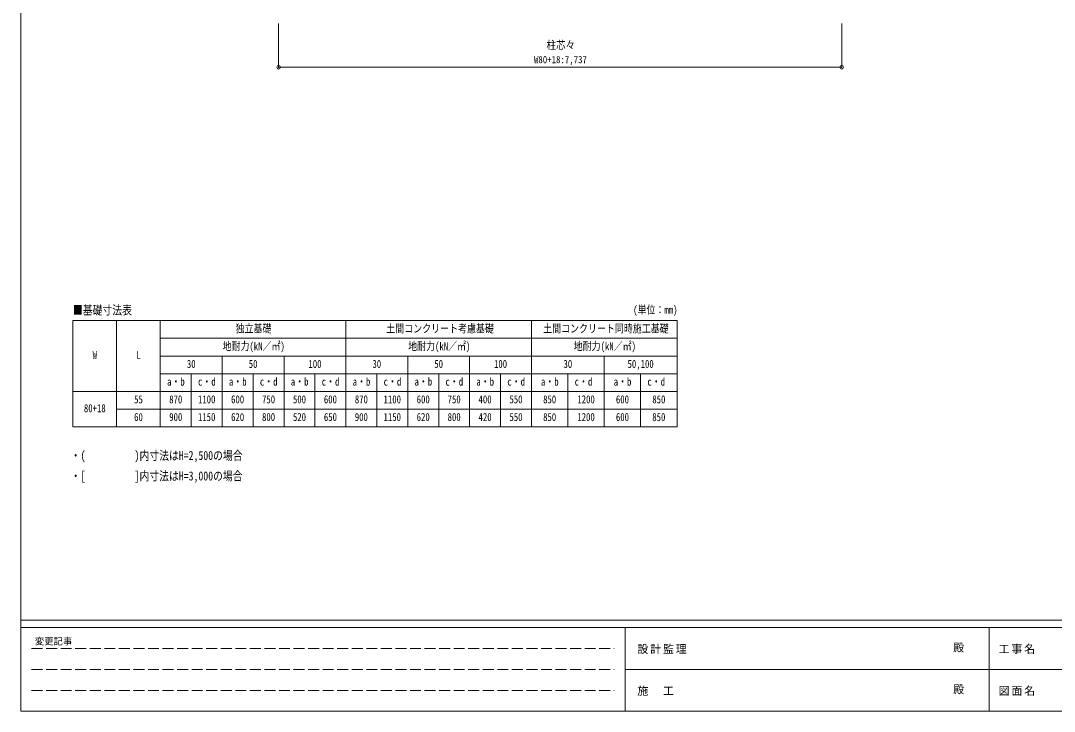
# Model space of a CAD drawing. Units: millimetres at full size, sheet at 1:50; details may follow other scales. Extents: x -14053 to 14053, y -9700 to 9700.
# Drawn here: x -14053 to 149, y -9700 to -220 of the extents above; entities that cross this region are included whole.
import ezdxf
from ezdxf.enums import TextEntityAlignment as Align

# ---------------------------------------------------------------- set-up
doc = ezdxf.new("R2010")
doc.units = ezdxf.units.MM
doc.header["$LTSCALE"] = 50
doc.header["$PDMODE"] = 32
doc.header["$PDSIZE"] = 50
doc.linetypes.add('DASHED3', pattern=[4, 3, -1])
for name, color, linetype, lineweight in [('0-8_外構', 6, 'Continuous', 9), ('0-D_記号', 7, 'Continuous', 9), ('F-0_ﾚｲﾔ240', 7, 'Continuous', 9)]:
    doc.layers.add(name, color=color, linetype=linetype, lineweight=lineweight)
doc.styles.add('ＭＳ ゴシック', font='')
doc.styles.get('ＭＳ ゴシック').set_extended_font_data('MS Gothic')

msp = doc.modelspace()

# ---------------------------------------------------------------- linework, layer by layer
at = {"layer": '0-8_外構'}
for p, q in [((-10508.77, -857.94), (-10508.77, -257.05)), ((-2772.27, -857.94), (-2772.27, -257.05)), ((-10508.77, -857.94), (-2772.27, -857.94))]:
    msp.add_line(p, q, dxfattribs=at)
for p in [(-10508.77, -857.94), (-2772.27, -857.94)]:
    msp.add_point(p, dxfattribs=at)
at = {"layer": '0-D_記号'}
for p, q in [((-13334.63, -4336.8), (-5034.63, -4336.8)), ((-13334.63, -4336.8), (-13334.63, -5794.8)), ((-12734.63, -4336.8), (-12734.63, -5794.8)), ((-12134.63, -4336.8), (-12134.63, -5794.8)), ((-12134.63, -4336.8), (-12134.63, -5794.8)), ((-9584.63, -4336.8), (-9584.63, -5794.8)), ((-7034.63, -4336.8), (-7034.63, -5794.8)), ((-5034.63, -4336.8), (-5034.63, -5794.8)), ((-12134.63, -4579.8), (-5034.63, -4579.8)), ((-12134.63, -4822.8), (-5034.63, -4822.8)), ((-11284.63, -4822.8), (-11284.63, -5794.8)), ((-10434.63, -4822.8), (-10434.63, -5794.8)), ((-8734.63, -4822.8), (-8734.63, -5794.8)), ((-7884.63, -4822.8), (-7884.63, -5794.8)), ((-6034.63, -4822.8), (-6034.63, -5794.8)), ((-12134.63, -5065.8), (-5034.63, -5065.8)), ((-11709.63, -5065.8), (-11709.63, -5794.8)), ((-10859.63, -5065.8), (-10859.63, -5794.8)), ((-10009.63, -5065.8), (-10009.63, -5794.8)), ((-9159.63, -5065.8), (-9159.63, -5794.8)), ((-8309.63, -5065.8), (-8309.63, -5794.8)), ((-7459.63, -5065.8), (-7459.63, -5794.8)), ((-6534.63, -5065.8), (-6534.63, -5794.8)), ((-5534.63, -5065.8), (-5534.63, -5794.8)), ((-13334.63, -5308.8), (-5034.63, -5308.8)), ((-13334.63, -5794.8), (-5034.63, -5794.8))]:
    msp.add_line(p, q, dxfattribs=at)
msp.add_lwpolyline([(-12734.63, -5551.8), (-12134.63, -5551.8), (-5034.63, -5551.8)], dxfattribs=at)
at = {"layer": 'F-0_ﾚｲﾔ240', "color": 5, "lineweight": 5}
for p, q in [((-14053.43, 9700), (-14053.43, -9700)), ((-14053.43, -8450), (13346.57, -8450)), ((-14053.43, -8550), (8901.98, -8550)), ((-5748.03, -8550), (-5748.03, -9700)), ((-748.03, -8550), (-748.03, -9700)), ((-5748.03, -9125), (4501.97, -9125)), ((-14053.43, -9700), (13346.57, -9700))]:
    msp.add_line(p, q, dxfattribs=at)
at = {"layer": 'F-0_ﾚｲﾔ240', "color": 4, "linetype": 'DASHED3'}
for p, q in [((-13903.43, -8837.5), (-5898.03, -8837.5)), ((-13903.43, -9125), (-5898.03, -9125)), ((-13903.43, -9412.5), (-5898.03, -9412.5))]:
    msp.add_line(p, q, dxfattribs=at)

# ---------------------------------------------------------------- texts
at = {"layer": '0-8_外構', "color": 7, "style": 'ＭＳ ゴシック'}
for s, height, width, p in [('柱芯々', 110, 0.85, (-6828.02, -642.94)), ('W80+18:7,737', 98.97, 0.9, (-7000.52, -832.94))]:
    msp.add_text(s, height=height, dxfattribs=dict(at, width=width)).set_placement(p, align=Align.BOTTOM_LEFT)
at = {"layer": '0-D_記号', "style": 'ＭＳ ゴシック', "width": 0.8}
for s, height, p in [('■基礎寸法表', 123.7, (-13334.63, -4290.79)), ('(単位：mm)', 110, (-5637.68, -4276.13)), ('独立基礎', 110, (-11099.63, -4533.3)), ('土間コンクリート考慮基礎', 110, (-9029.63, -4533.3)), ('土間コンクリート同時施工基礎', 110, (-6874.63, -4533.3)), ('地耐力(kN／㎡)', 110, (-11279.63, -4776.3)), ('地耐力(kN／㎡)', 110, (-8729.63, -4776.3)), ('地耐力(kN／㎡)', 110, (-6454.63, -4776.3)), ('W', 110, (-13064.63, -4897.8)), ('L', 110, (-12464.63, -4897.8)), ('30', 110, (-11769.63, -5019.3)), ('50', 110, (-10919.63, -5019.3)), ('100', 110, (-10099.63, -5019.3)), ('30', 110, (-9219.63, -5019.3)), ('50', 110, (-8369.63, -5019.3)), ('100', 110, (-7549.63, -5019.3)), ('30', 110, (-6594.63, -5019.3)), ('50,100', 110, (-5714.63, -5019.3)), ('a・b', 110, (-12042.13, -5262.3)), ('c・d', 110, (-11617.13, -5262.3)), ('a・b', 110, (-11192.13, -5262.3)), ('c・d', 110, (-10767.13, -5262.3)), ('a・b', 110, (-10342.13, -5262.3)), ('c・d', 110, (-9917.13, -5262.3)), ('a・b', 110, (-9492.13, -5262.3)), ('c・d', 110, (-9067.13, -5262.3)), ('a・b', 110, (-8642.13, -5262.3)), ('c・d', 110, (-8217.13, -5262.3)), ('a・b', 110, (-7792.13, -5262.3)), ('c・d', 110, (-7367.13, -5262.3)), ('a・b', 110, (-6904.63, -5262.3)), ('c・d', 110, (-6442.13, -5262.3)), ('a・b', 110, (-5904.63, -5262.3)), ('c・d', 110, (-5442.13, -5262.3)), ('55', 110, (-12494.63, -5505.3)), ('870', 110, (-12012.13, -5505.3)), ('1100', 110, (-11617.13, -5505.3)), ('600', 110, (-11162.13, -5505.3)), ('750', 110, (-10737.13, -5505.3)), ('500', 110, (-10312.13, -5505.3)), ('600', 110, (-9887.13, -5505.3)), ('870', 110, (-9462.13, -5505.3)), ('1100', 110, (-9067.13, -5505.3)), ('600', 110, (-8612.13, -5505.3)), ('750', 110, (-8187.13, -5505.3)), ('400', 110, (-7762.13, -5505.3)), ('550', 110, (-7337.13, -5505.3)), ('850', 110, (-6874.63, -5505.3)), ('1200', 110, (-6404.63, -5505.3)), ('600', 110, (-5874.63, -5505.3)), ('850', 110, (-5374.63, -5505.3)), ('80+18', 110, (-13184.63, -5626.8)), ('60', 110, (-12494.63, -5748.3)), ('900', 110, (-12012.13, -5748.3)), ('1150', 110, (-11617.13, -5748.3)), ('620', 110, (-11162.13, -5748.3)), ('800', 110, (-10737.13, -5748.3)), ('520', 110, (-10312.13, -5748.3)), ('650', 110, (-9887.13, -5748.3)), ('900', 110, (-9462.13, -5748.3)), ('1150', 110, (-9067.13, -5748.3)), ('620', 110, (-8612.13, -5748.3)), ('800', 110, (-8187.13, -5748.3)), ('420', 110, (-7762.13, -5748.3)), ('550', 110, (-7337.13, -5748.3)), ('850', 110, (-6874.63, -5748.3)), ('1200', 110, (-6404.63, -5748.3)), ('600', 110, (-5874.63, -5748.3)), ('850', 110, (-5374.63, -5748.3)), ('・(\u3000\u3000\u3000\u3000\u3000)内寸法はH=2,500の場合', 123.7, (-13365.13, -6286.96)), ('・[\u3000\u3000\u3000\u3000\u3000]内寸法はH=3,000の場合', 123.7, (-13365.13, -6568.21))]:
    msp.add_text(s, height=height, dxfattribs=at).set_placement(p, align=Align.BOTTOM_LEFT)
at = {"layer": 'F-0_ﾚｲﾔ240', "style": 'ＭＳ ゴシック'}
for s, height, p in [('変更記事', 91.64, (-13858.06, -8812.5)), ('殿', 110, (-1240.88, -8912.5)), ('殿', 110, (-1240.88, -9487.5))]:
    msp.add_text(s, height=height, dxfattribs=at).set_placement(p, align=Align.BOTTOM_LEFT)
at = {"layer": 'F-0_ﾚｲﾔ240', "char_height": 110, "attachment_point": 7, "style": 'ＭＳ ゴシック'}
for s, insert in [('\\T1.17;設計監理', (-5579.15, -8912.5)), ('\\T1.17;工事名', (-616.19, -8912.5)), ('\\T1.17;施\u3000工', (-5579.15, -9487.5)), ('\\T1.17;図面名', (-616.19, -9487.5))]:
    msp.add_mtext(s, dxfattribs=dict(at, insert=insert))

doc.saveas('drawing.dxf')
